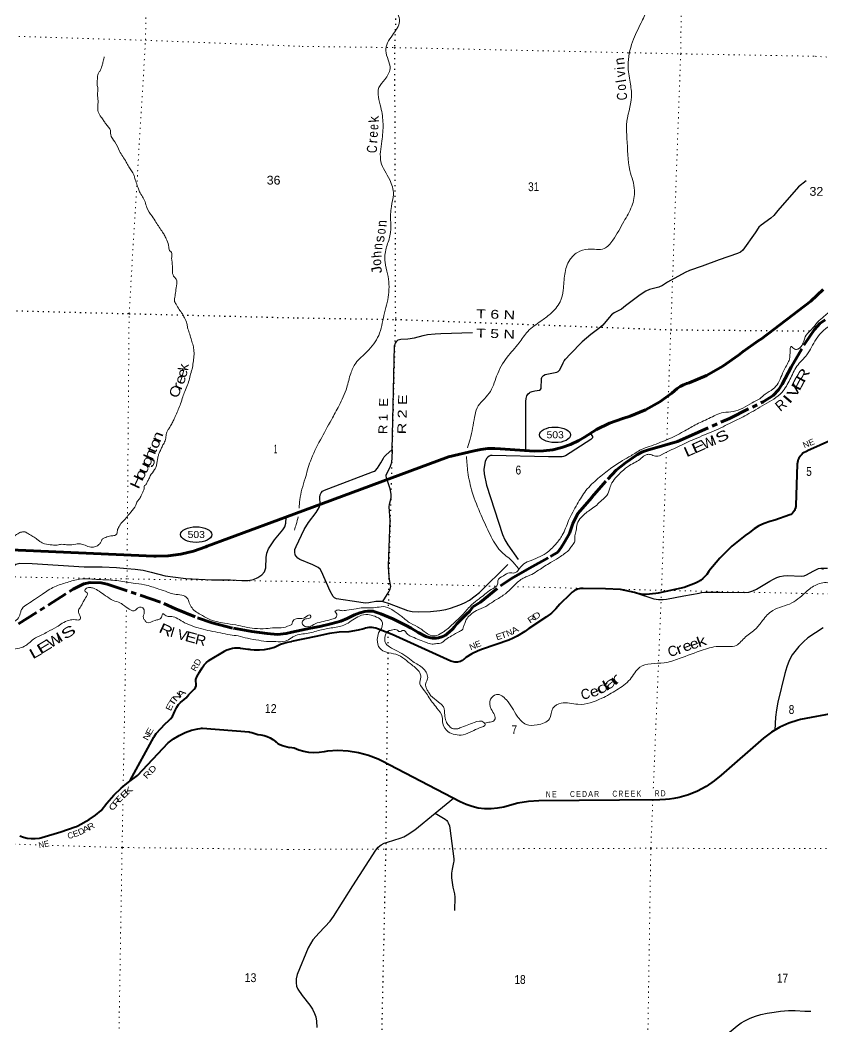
# Model space of a CAD drawing. Header units: feet. Extents: x -481249 to -254670, y -730376 to -544252.
# Drawn here: x -419631 to -403706, y -576767 to -556785 of the extents above; entities that cross this region are included whole.
import ezdxf
from ezdxf.enums import TextEntityAlignment as Align

# ---------------------------------------------------------------- set-up
doc = ezdxf.new("R2010")
doc.units = ezdxf.units.FT
doc.header["$LTSCALE"] = 70
doc.linetypes.add('DOTTED', pattern=[1.5, 0.3, -1.2])
doc.linetypes.add('LONG_DASH_SHORT_DASH', pattern=[9.9, 6, -1.2, 1.5, -1.2])
for name, color, linetype, lineweight in [('11', 7, 'LONG_DASH_SHORT_DASH', 60), ('17', 7, 'Continuous', 25), ('23', 7, 'Continuous', 70), ('26', 7, 'Continuous', 40), ('27', 7, 'Continuous', 13), ('29', 7, 'Continuous', 25), ('39', 7, 'Continuous', 13), ('41', 7, 'Continuous', 13), ('6', 7, 'DOTTED', 25), ('7', 7, 'DOTTED', 13)]:
    doc.layers.add(name, color=color, linetype=linetype, lineweight=lineweight)

msp = doc.modelspace()

# ---------------------------------------------------------------- linework, layer by layer
at = {"layer": '11'}
for points in [[(-414244.07, -568934.92), (-413871.3, -568852.98), (-413687.11, -568819.25), (-413464.4, -568767.5), (-413271.37, -568713.53), (-413143.39, -568661.82), (-412998.15, -568589.4), (-412892.3, -568548.74), (-412794.79, -568522.4), (-412742.97, -568516.19), (-412662.8, -568514.8), (-412627.69, -568518.78), (-412593.88, -568526.47), (-412472.75, -568566.99), (-412237.9, -568666.17), (-411982.84, -568792.09), (-411872.09, -568851.39), (-411736.77, -568941.05), (-411582.09, -569016.68), (-411515.83, -569039.82), (-411452.51, -569051.25), (-411375.45, -569051.34), (-411328.48, -569042.4), (-411264.18, -569024), (-411197.5, -568996.12), (-411110.18, -568926.23), (-411051.89, -568875.3), (-411013.7, -568825.52), (-410964.6, -568767), (-410766.17, -568568.95), (-410718.66, -568521.3), (-410648.73, -568433.44), (-410494.97, -568334.59), (-410099.58, -568013.33), (-409879.92, -567865.06), (-409522.97, -567661.88), (-409111.1, -567433.98), (-408965.58, -567343.37), (-408896.93, -567255.5), (-408847.51, -567164.89), (-408734.93, -566975.43), (-408666.29, -566777.74), (-408564.69, -566577.3), (-408287.61, -566253), (-407970.92, -565895.53), (-407806.62, -565714.69), (-407619.96, -565572.56), (-407385.36, -565408.98), (-407285.1, -565355.41), (-407186.54, -565318.4), (-406843.41, -565220.41), (-406588.67, -565146.12), (-406362.19, -565048.51), (-405555.78, -564689.24), (-404889.72, -564359.68), (-404692.62, -564232.94), (-404585.55, -564122.06), (-404512.14, -564009.23), (-404335.6, -563675.03), (-404069.5, -563218.54), (-403872.9, -562925.87), (-403765.45, -562808.77), (-403660.42, -562736.53)], [(-419662.16, -568769.15), (-418576.79, -568078.48), (-418370.97, -567970.94), (-418239.72, -567949.13), (-418025.76, -567952.08), (-417903.66, -567978.14), (-416778.43, -568361.4), (-416546.99, -568469.56), (-416110.64, -568649.62), (-415824.08, -568748.59), (-415400.83, -568854.58), (-415032.45, -568919.67), (-414727.54, -568962.9), (-414525.98, -568980.67), (-414351.58, -568961.81), (-414244.07, -568934.92)]]:
    msp.add_lwpolyline(points, dxfattribs=at)
at = {"layer": '17'}
for centre, major_axis in [((-409019.22, -565016.44), (-309.24, 1)), ((-416140.14, -566996.38), (309.24, -1))]:
    msp.add_ellipse(centre, major_axis=major_axis, ratio=0.500121, dxfattribs=at)
at = {"layer": '23'}
for points in [[(-414202.17, -566591.95), (-411131.26, -565454.08), (-410625.43, -565334.88), (-410490.74, -565304.44), (-410353.6, -565288.24), (-410215.53, -565286.47), (-410101.43, -565295.96), (-409432.74, -565339.16), (-409248.57, -565335.2), (-409065.82, -565312.02), (-408886.5, -565269.85), (-408712.56, -565209.18), (-408545.92, -565130.66), (-408433.19, -565064.63), (-408194.83, -564913.46), (-407941.98, -564788.03), (-407677.4, -564689.73), (-407528.2, -564647.69), (-407227.17, -564518.3), (-406941.31, -564358.16), (-406701.58, -564190.7), (-406651.13, -564140.02), (-406595.66, -564094.89), (-406535.78, -564055.8), (-406472.13, -564023.19), (-406405.43, -563997.41), (-406356.51, -563983.39), (-406013.31, -563835.75), (-405687.42, -563653.04), (-405382.42, -563437.27), (-405287.16, -563359.4), (-404986.3, -563148.02), (-404924.08, -563109.9), (-403941.24, -562361.55), (-403696.59, -562134.3)], [(-424309.1, -567099.94), (-416981.21, -567425.88), (-416954.86, -567427.05), (-416931.21, -567426.34), (-416696.21, -567419.31), (-416440.45, -567384.66), (-416189.7, -567323.47), (-415946.73, -567236.41), (-415918.6, -567224.43), (-414202.17, -566591.95)]]:
    msp.add_lwpolyline(points, dxfattribs=at)
at = {"layer": '26'}
for points in [[(-403510, -565106.05), (-404013, -565337.05), (-404017.89, -565338.73), (-404046.79, -565350.71), (-404074.28, -565365.64), (-404100.05, -565383.37), (-404123.83, -565403.69), (-404145.36, -565426.39), (-404164.4, -565451.21), (-404180.74, -565477.89), (-404194.2, -565506.12), (-404204.63, -565535.61), (-404211.92, -565566.03), (-404216, -565597.05), (-404243, -566418.05), (-404243.65, -566438.49), (-404246.49, -566459.51), (-404251.52, -566480.11), (-404258.67, -566500.08), (-404267.86, -566519.18), (-404279.01, -566537.22), (-404291.98, -566554), (-404306.63, -566569.33), (-404322.81, -566583.05), (-404340.33, -566595), (-404359, -566605.05), (-404658, -566712.05), (-404759.11, -566736.61), (-404868.38, -566774.97), (-404973.03, -566824.55), (-405071.94, -566884.79), (-405164, -566955.05), (-405249.21, -567014.34), (-405512.56, -567225.74), (-405752.36, -567463.51), (-405966, -567725.05), (-405973.96, -567738.44), (-406006.91, -567786.3), (-406044.68, -567830.45), (-406086.85, -567870.41), (-406132.97, -567905.75), (-406182.54, -567936.07), (-406235, -567961.05), (-406459, -568049.05), (-406973, -568157.05), (-407019.49, -568164.7), (-407210.03, -568183.42), (-407216.1, -568183.64), (-407279.31, -568182.35), (-407342.05, -568174.47), (-407403.61, -568160.07), (-407442.08, -568148.79), (-407720, -568085.05), (-408015, -568070.05), (-408459.88, -568065.14), (-408478.93, -568064.57), (-408510.89, -568066.29), (-408542.49, -568071.34), (-408573.39, -568079.66), (-408603.25, -568091.17), (-408631.74, -568105.74), (-408658.56, -568123.21)], [(-408658.56, -568123.21), (-408681, -568141.44), (-408726.61, -568186.34), (-408731, -568190.57), (-408911, -568364.05), (-408922.86, -568379.52), (-409002.72, -568471.52), (-409091.76, -568554.66), (-409189, -568628.05), (-409536, -568859.05), (-409617.49, -568918), (-409773.23, -569012.42), (-409847.95, -569052.79), (-409938, -569090.05), (-410459, -569270.05), (-410547.48, -569304.11), (-410670.23, -569364.33), (-410786, -569437.05), (-410831, -569477.05), (-410832.52, -569478.17), (-410854.83, -569492.81), (-410878.56, -569505.05), (-410903.43, -569514.73), (-410929.18, -569521.77), (-410955.52, -569526.07), (-410982.17, -569527.59), (-411008.84, -569526.32), (-411035.22, -569522.28), (-411061.03, -569515.49), (-411086, -569506.05), (-412249, -568977.05), (-412540, -568867.05), (-412544.86, -568864.9), (-412577.46, -568852.83), (-412611.14, -568844.22), (-412645.53, -568839.18), (-412680.26, -568837.77), (-412714.96, -568839.99), (-412749.22, -568845.83), (-412782.69, -568855.21), (-412815, -568868.05), (-412922.48, -568894.02), (-413111.72, -568923.51), (-413303, -568933.05), (-413497.14, -568959.02), (-413767, -569020.05), (-414247.36, -569119.2)], [(-417453.68, -571891.15), (-417445.4, -571875.92), (-416977.74, -571016.14), (-416965.82, -570994.22), (-416932.43, -570942.06), (-416752.96, -570753.88), (-416690.9, -570692.59), (-416650.67, -570650.83), (-416608.75, -570604.23), (-416563.17, -570503.99), (-416521.61, -570422.36), (-416487.66, -570371.25), (-416447.73, -570329.24), (-416374.43, -570270.27), (-416335.7, -570236.8), (-416284.38, -570171.41), (-416233.26, -570118.07), (-416178.1, -570062.8), (-416153.42, -570029.08), (-416140.7, -569998.48), (-416138.17, -569959.03), (-416147.31, -569906.63), (-416146.52, -569871.51), (-416123.68, -569816.64), (-416075.99, -569729.08), (-416018.3, -569643.71), (-415981.14, -569584.1), (-415942.21, -569538.58), (-415889.26, -569495.32), (-415577.51, -569311.14), (-415570.19, -569306.81), (-415527.51, -569286.4), (-415506.97, -569276.58), (-415463.59, -569261.17), (-415418.83, -569250.38), (-415373.2, -569244.33), (-415327.18, -569243.09), (-415281.28, -569246.66), (-415257.58, -569251.03), (-415213.56, -569259.5), (-415207.58, -569260.02), (-415111.24, -569268.35), (-415086.24, -569272.52), (-415061.24, -569275.52), (-414985.85, -569284.57), (-414884.76, -569286.06), (-414784.06, -569276.97), (-414684.87, -569257.41), (-414588.26, -569227.59), (-414495.3, -569187.83), (-414468.77, -569173.76), (-414446.98, -569162.19), (-414418.77, -569155.03), (-414334.42, -569133.62), (-414247.36, -569119.2)], [(-402733.42, -570403.22), (-404148.62, -570668.31), (-404195.01, -570680.32), (-404380.02, -570741.36), (-404557.63, -570821.41), (-404725.91, -570919.58), (-404883, -571034.81), (-405723.3, -571768.9), (-405861.64, -571885.1), (-406022.07, -571994.28), (-406193.02, -572086.08), (-406372.64, -572159.52), (-406558.94, -572213.78), (-406664.65, -572234.57), (-406749.9, -572248.26), (-406828.91, -572256.71), (-406943.42, -572262.6), (-409340.82, -572282.16), (-409543.46, -572294.08), (-409757.7, -572328.67)], [(-417453.68, -571891.15), (-417303.86, -571776.69), (-416696.44, -571132.51), (-416590.95, -571051.49), (-416477.57, -570981.94), (-416357.54, -570924.62), (-416232.17, -570880.16), (-416102.84, -570849.05), (-416060.38, -570842.76), (-416030.94, -570838.4), (-416010.38, -570840.03), (-415087.25, -570913.26), (-415071.76, -570915.23), (-415037.25, -570926.94), (-414918.51, -570967.22), (-414854.39, -570973.73), (-414791.29, -570986.9), (-414729.92, -571006.6), (-414670.95, -571032.61), (-414615.02, -571064.64), (-414562.74, -571102.34), (-414554.74, -571109.25), (-414518, -571140.99), (-414504.74, -571147.84), (-414478.15, -571161.56), (-414428.16, -571181.06), (-414284.94, -571220.27)], [(-409757.7, -572328.67), (-409967.14, -572385.47), (-410037.38, -572405.34), (-410162.05, -572429.75), (-410288.59, -572440.99), (-410415.61, -572438.95), (-410541.73, -572423.63), (-410665.55, -572395.22), (-410785.72, -572354.02), (-410900.93, -572300.49), (-412462.19, -571485.58), (-412530.99, -571453.34), (-412722.83, -571379.7), (-412921.31, -571326.52), (-413124.27, -571294.38), (-413329.47, -571283.63), (-413534.67, -571294.39), (-413599.12, -571309.14), (-413700.28, -571323.26), (-413802.36, -571326.73), (-413904.25, -571319.51), (-414004.82, -571301.68), (-414102.97, -571273.44), (-414197.64, -571235.09), (-414284.94, -571220.27)], [(-419639.05, -572978.9), (-419565.24, -573003.11), (-419489.31, -573019.47), (-419412.09, -573027.81), (-419334.41, -573028.03), (-419257.14, -573020.13), (-419249.67, -573018.8), (-419219.34, -573013.39), (-419199.67, -573007.54), (-418821.02, -572894.94), (-418536.96, -572797.25), (-418515.34, -572789.81), (-418486.96, -572773.91), (-418265.03, -572649.53), (-418134.6, -572565.36), (-418026.45, -572469.81), (-417909.71, -572328.49), (-417775.47, -572170.05), (-417625.41, -572026.52), (-417548.02, -571963.22), (-417453.68, -571891.15)]]:
    msp.add_lwpolyline(points, dxfattribs=at)
at = {"layer": '29'}
for p, q in [((-412253.03, -565312.69), (-412201.89, -563246.89)), ((-409601.22, -565328.28), (-409601.8, -564353.42))]:
    msp.add_line(p, q, dxfattribs=at)
for points in [[(-404038.99, -559972.19), (-404186.19, -560091.15), (-404597.23, -560561.16), (-404678.64, -560665.31), (-404736.03, -560716.06), (-404928.21, -560854.92), (-404974.91, -560897.65), (-405050.99, -561009.81), (-405296.55, -561351.64), (-405340.59, -561391.69), (-405397.98, -561415.73), (-405766.32, -561543.92), (-406102.63, -561666.76), (-406353.53, -561757.55), (-406438.94, -561794.95), (-406785.93, -561987.22), (-406888.69, -562051.31), (-406956.76, -562083.36), (-407144.93, -562128.75), (-407218.33, -562163.48), (-407330.44, -562238.25), (-407618.71, -562457.24), (-407701.44, -562521.33), (-407752.16, -562548.03), (-407842.91, -562596.1), (-407901.63, -562636.16), (-407944.34, -562686.9), (-408072.45, -562839.12), (-408152.54, -562905.88), (-408307.35, -563023.39), (-408483.51, -563167.59), (-408718.39, -563413.28)], [(-412201.89, -563246.89), (-412187.62, -563196.96), (-412160.93, -563159.57), (-412128.9, -563132.86), (-412080.86, -563116.84), (-411939.39, -563111.5), (-411808.6, -563090.13), (-411637.78, -563044.73), (-411547.02, -563026.04), (-411400.22, -563012.69), (-411288.12, -563007.35), (-410655.53, -562985.98)], [(-409601.8, -564353.42), (-409594.54, -564295.89), (-409577.85, -564241.15), (-409565.18, -564221.11), (-409550.5, -564201.08), (-409526.47, -564181.06), (-409511.12, -564171.72), (-409473.09, -564158.36), (-409420.37, -564145.01), (-409329.62, -564131.66), (-409306.27, -564116.96), (-409297.59, -564096.94), (-409286.91, -563896.65), (-409281.58, -563880.62), (-409272.9, -563865.93), (-409246.88, -563837.9), (-409215.52, -563821.87), (-409180.15, -563811.2), (-408985.3, -563773.81), (-408967.96, -563767.13), (-408958.62, -563760.45), (-408945.27, -563747.1), (-408931.92, -563731.08), (-408897.22, -563675), (-408859.85, -563584.2), (-408835.17, -563546.81), (-408811.81, -563514.77), (-408718.39, -563413.28)], [(-408314.82, -564990.17), (-408273.28, -565050.25), (-408274.61, -565074.28), (-408310.64, -565109), (-408813.78, -565432.14), (-408853.82, -565445.49), (-408876.51, -565450.83), (-408977.94, -565456.17), (-409148.77, -565456.17), (-410269.83, -565424.13), (-410299.19, -565426.8), (-410328.55, -565440.15), (-410349.9, -565458.84), (-410376.59, -565488.22), (-410403.28, -565544.3), (-410419.3, -565616.41), (-410429.98, -565704.54), (-410424.64, -565792.67), (-410381.93, -566016.99), (-410061.63, -566994.42), (-410013.59, -567101.24), (-409954.86, -567202.72), (-409752, -567491.15)], [(-413681.99, -566400.93), (-413686.36, -566253.39), (-413677.68, -566209.32), (-413659.66, -566170.61), (-413629.63, -566137.22), (-413592.93, -566114.53), (-413510.19, -566079.81), (-412640.04, -565754), (-412602.68, -565736.64), (-412584, -565721.95), (-412543.95, -565679.23), (-412474.55, -565575.08), (-412423.84, -565476.27), (-412409.16, -565454.9), (-412373.13, -565417.52), (-412253.01, -565308.02)], [(-412253.03, -565312.69), (-412257.01, -565477.6), (-412266.35, -565555.04), (-412277.03, -565608.45), (-412290.38, -565645.84), (-412346.43, -565758), (-412373.12, -565819.43), (-412377.13, -565838.12), (-412370.45, -565863.49), (-412351.78, -565910.22)], [(-412272.63, -566264.9), (-412271.03, -566197.32), (-412284.38, -566121.21), (-412298.39, -566070.46), (-412351.78, -565910.22)], [(-412320.96, -567618.26), (-412292.09, -566710.67), (-412308.52, -566447.67), (-412301.73, -566390.93), (-412272.63, -566264.9)], [(-412434.43, -568325.19), (-412514.61, -568321.7), (-412572.66, -568324.37), (-412714.79, -568351.08), (-412786.2, -568356.42), (-412914.32, -568340.4), (-413352.06, -568270.96), (-413392.77, -568252.27), (-413421.46, -568222.89), (-413480.19, -568121.41), (-413651.01, -567726.17), (-413679.71, -567684.77), (-413720.41, -567651.39), (-413827.18, -567597.98), (-414083.42, -567491.16), (-414122.13, -567467.12), (-414158.16, -567427.06), (-414175.51, -567400.36), (-414184.85, -567346.95), (-414180.85, -567293.53), (-414158.16, -567234.78), (-413998.01, -566898.29), (-413907.26, -566759.42), (-413757.78, -566556.46), (-413699.06, -566460.32), (-413681.99, -566400.93)], [(-416754.46, -567812.22), (-416347.21, -567867.39), (-415833.9, -567897.1), (-415460.58, -567892.86), (-415235.75, -567909.84), (-415104.24, -567905.59), (-415002.42, -567888.61), (-414913.34, -567846.17), (-414836.98, -567795.24), (-414781.83, -567735.82), (-414756.37, -567655.17), (-414752.13, -567451.44), (-414739.41, -567366.55), (-414701.23, -567277.42), (-414582.44, -567099.16), (-414421.24, -566903.91), (-414383.06, -566844.49), (-414361.85, -566772.34), (-414353.36, -566657.74)], [(-420460.54, -568499.85), (-420283.98, -568491.33), (-420211.87, -568465.86), (-420152.48, -568431.91), (-420033.69, -568334.28), (-419991.27, -568270.62), (-419957.33, -568160.26), (-419906.43, -567791), (-419864.01, -567714.6), (-419787.65, -567642.45), (-419715.53, -567583.03), (-419634.93, -567561.8), (-419393.12, -567570.29), (-418358.02, -567633.96), (-418001.67, -567633.96), (-417721.68, -567650.94), (-417513.82, -567672.16), (-417348.73, -567684.11), (-417191.41, -567701.87), (-417030.2, -567744.31), (-416754.46, -567812.22)], [(-412434.43, -568325.19), (-412309.08, -568364.43), (-411946.07, -568503.29), (-411852.65, -568524.66), (-411724.53, -568530), (-411489.64, -568521.99), (-411305.46, -568503.29), (-411185.35, -568481.93), (-411091.93, -568455.22), (-410910.42, -568393.8), (-410814.33, -568353.74), (-410718.24, -568297.66), (-410603.47, -568212.2), (-410520.72, -568145.44), (-409957.53, -567589.96)], [(-412434.43, -568325.19), (-412314.41, -568134.77), (-412289.73, -568080.02), (-412280.39, -568050.65), (-412279.72, -568025.28), (-412280.39, -567991.89), (-412301.07, -567886.41), (-412314.41, -567758.22), (-412320.96, -567618.26)], [(-407403.61, -568160.07), (-407058.8, -568268.28), (-406964.05, -568281.64), (-406875.97, -568284.31), (-406807.9, -568278.97), (-406460.91, -568214.87), (-406161.96, -568156.12), (-406112.58, -568145.44), (-406049.85, -568140.1), (-405740.23, -568140.1), (-405259.77, -568145.44), (-405171.69, -568137.43), (-405094.28, -568113.39), (-405024.89, -568081.35), (-404757.97, -567921.11), (-404685.9, -567878.38), (-404616.5, -567849.01), (-404560.45, -567830.31), (-404485.71, -567814.29), (-404405.63, -567808.95), (-404138.71, -567819.63), (-404079.33, -567814.29), (-404031.95, -567798.26), (-403898.49, -567723.49), (-403829.09, -567686.1), (-403789.72, -567672.75), (-403749.01, -567664.74)], [(-403749.01, -567664.74), (-403610.9, -567660.74)], [(-403749.01, -567664.74), (-403697.64, -567679.43)], [(-403697.64, -568849.14), (-404001.93, -569046.76), (-404092.68, -569124.21), (-404183.43, -569217.68), (-404311.55, -569385.93), (-404375.61, -569495.42), (-404420.99, -569618.27), (-404461.03, -569751.79), (-404599.82, -570323.29), (-404627.85, -570472.85), (-404642.53, -570622.39), (-404660.1, -570876.85)], [(-412574.19, -573258.67), (-412526.65, -573203.52), (-412470.59, -573152.78), (-412411.87, -573123.4), (-412342.47, -573099.37), (-412091.57, -573021.92), (-412022.17, -572995.21), (-411950.1, -572957.83), (-411803.3, -572853.67), (-411398.22, -572525.55), (-411033.84, -572231.33)], [(-411398.22, -572525.55), (-411198.72, -572645.37), (-411167.35, -572672.07), (-411154.01, -572688.1), (-411140, -572714.81), (-411115.3, -572777.56), (-411105.3, -572824.3), (-411027.89, -573430.52), (-411027.89, -573478.58), (-411030.56, -573507.96), (-411057.25, -573636.15), (-411071.93, -573718.93), (-411074.6, -573764.33), (-411070.6, -573812.41), (-411043.91, -573994.01), (-411016.54, -574128.87), (-411009.21, -574191.63), (-411011.2, -574457.35)], [(-413698.35, -574900.72), (-413483.83, -574667.5), (-413414.14, -574576.19), (-413033.02, -573966.1), (-412574.19, -573258.67)], [(-413698.35, -574900.72), (-413826.53, -575040.86), (-413873.24, -575118.32), (-413914.62, -575195.76), (-414133.49, -575727.2), (-414154.84, -575815.33), (-414157.51, -575895.44), (-414146.84, -575959.54), (-414122.81, -576020.96), (-414034.73, -576146.48), (-413882.59, -576336.09), (-413831.87, -576413.54), (-413791.83, -576498.99), (-413767.81, -576565.76), (-413749.13, -576651.21), (-413743.94, -576782.14)], [(-406093.27, -577202.67), (-406030.5, -577198.68), (-405985.12, -577187.99), (-405923.73, -577166.63), (-405867.68, -577131.91), (-405408.58, -576747.35), (-405325.83, -576688.6), (-405251.1, -576648.54), (-405147, -576595.13), (-405040.23, -576552.4), (-404936.13, -576520.35), (-404813.35, -576493.65), (-404674.55, -576474.95), (-404549.1, -576458.93), (-404386.28, -576445.58), (-404255.49, -576445.58), (-404063.31, -576453.59), (-403943.2, -576458.93)]]:
    msp.add_lwpolyline(points, dxfattribs=at)
at = {"layer": '39'}
for p, q in [((-412267.26, -568892.67), (-412265.85, -568892.71)), ((-411298.04, -570349.08), (-411487.31, -570193.02))]:
    msp.add_line(p, q, dxfattribs=at)
for points in [[(-414094, -566470.45), (-414083.69, -566307.7), (-413977.86, -565885.9), (-413873.93, -565538.39), (-413675.73, -565118.46), (-413455.41, -564716.57), (-413305.21, -564437.26), (-413151.09, -564079.64), (-413073.18, -563796.42), (-412973.06, -563595.49), (-412746.49, -563362.25), (-412518.03, -563042.67), (-412414.17, -562644.96), (-412322.38, -562235.23), (-412341.01, -561823.65), (-412391.54, -561588.8), (-412369.83, -561313.7), (-412293.87, -561066.62), (-412280.19, -560797.55), (-412266.57, -560482.3), (-412226.74, -560243.31), (-412299.43, -559954.28), (-412472.6, -559597.14), (-412455.09, -559187.51), (-412431.47, -558844.14), (-412476.1, -558514.91), (-412512.78, -558125.45), (-412396.55, -557962.64), (-412292.44, -557747.65), (-412377.26, -557392.38), (-412247.17, -557082.99), (-412104.99, -556809.71), (-412197.78, -556500.64), (-412132.29, -555942.36), (-412050.45, -555590.87), (-412046.65, -555436.26), (-412103.13, -555247.6), (-411992.93, -555082.8), (-411852.82, -554763.35), (-411727.15, -554158.8), (-411659.3, -553855.52), (-411772.06, -553626.79), (-411838.86, -553241.38), (-411738.99, -552855.73), (-411508.42, -552614.45), (-411368.38, -552244.8), (-411214.49, -551720.53), (-411058.54, -551244.44), (-410848.16, -550916.86), (-410647.88, -550549.13), (-410524.06, -550061.04), (-410442.28, -549673.41), (-410416.72, -549281.84), (-410342.93, -548912.29), (-410225.13, -548432.24), (-410058.92, -548108.74), (-409872.5, -547881.58), (-409613.8, -547656.32), (-409190.52, -547372.6), (-408893.66, -547153.31), (-408765.44, -546946.32), (-408733.73, -546641.08), (-408589.64, -546293.51), (-408545.82, -546038.45), (-408658.5, -545867.95), (-408656.8, -545645.07), (-408688.5, -545576.45)], [(-410753.89, -565271.58), (-410704.07, -565100.07), (-410614.31, -564664.24), (-410564.37, -564483.46), (-410327.84, -564191.98), (-410177.72, -563850.42), (-409969.41, -563476.66), (-409732.87, -563193.21), (-409560.51, -562964.06), (-409299.77, -562758.88), (-409115.24, -562618.07), (-408920.8, -562376.84), (-408856.87, -562147.85), (-408827.19, -561830.57), (-408727.19, -561543.3), (-408574.79, -561396.51), (-408360.04, -561329.93), (-408044.81, -561319.44), (-407874.37, -561154.54), (-407652.01, -560780.76), (-407497.82, -560479.36), (-407442.03, -560164.05), (-407532.93, -559772.65), (-407592.04, -559134.24), (-407600.45, -558863.19), (-407502.83, -558304.87), (-407529.33, -558017.79), (-407569.95, -557684.54), (-407480.25, -557212.57), (-407312.1, -556840.87), (-407200.01, -556581.69), (-407053.94, -556218.06), (-406644.69, -555954.44), (-406328.01, -555546.38), (-406195.91, -555245.01), (-406176.34, -554877.55), (-406243.15, -554480.09), (-406159.24, -554174.78), (-405776.31, -553756.59), (-405459.51, -553430.85), (-405327.2, -553276.06), (-405251.27, -553006.89), (-405215.25, -552918.5), (-404900.47, -552584.74), (-404645.83, -552323.34), (-404461.41, -552106.23), (-404339.21, -551903.26), (-404285.18, -551764.64)], [(-416271.3, -563903.03), (-416241.1, -563781), (-416217.81, -563711.1), (-416199.55, -563582.83), (-416183.29, -563454.54), (-416187.04, -563321.86), (-416207.33, -563217.03), (-416241.64, -563109.93), (-416275.71, -562988.77), (-416308.15, -562889.75), (-416324.77, -562805.07), (-416371.09, -562695.75), (-416411.87, -562614.66), (-416476.63, -562527.11), (-416537.14, -562425.57), (-416569.92, -562346.63), (-416562.87, -562286.48), (-416544.84, -562172.28), (-416524.16, -562019.95), (-416528.81, -561939.5), (-416570.1, -561888.54), (-416610.53, -561787.36), (-416608.5, -561668.86), (-416625.86, -561509.82), (-416624.31, -561419.44), (-416643.69, -561378.91), (-416665.43, -561358.43), (-416680.35, -561291.86), (-416722.11, -561150.48), (-416762.78, -561063.36), (-416805.77, -560994.28), (-416936.9, -560795.05), (-417013.22, -560679.17), (-417116.69, -560506.55), (-417152.87, -560391.39), (-417261.87, -560190.54), (-417319.48, -560036.82), (-417355.69, -559923.66), (-417374.63, -559857.02), (-417478.3, -559696.45), (-417524.86, -559601.19), (-417597.24, -559489.4), (-417659.73, -559385.82), (-417750.94, -559201.37), (-417834.82, -559057.22), (-417839.5, -558978.78), (-417929.6, -558846.58), (-417974.63, -558779.48), (-418025.62, -558708.25), (-418082.04, -558602.77), (-418092.61, -558516.19), (-418086.36, -558385.71), (-418096.2, -558256.94), (-418090.25, -558144.54), (-418104.94, -558063.91), (-418099.06, -557955.52), (-418083.19, -557849.31), (-418052.25, -557801.64), (-418006.12, -557687.94), (-417990.97, -557623.92), (-417980.04, -557571.87), (-417965.26, -557529.94), (-417962.98, -557513.91)], [(-404386.51, -563560.52), (-404369.34, -563514.67), (-404325.51, -563263.63), (-404263.19, -563315.74), (-404200.95, -563313.64), (-404034.68, -563036.32), (-403906.37, -562895.58), (-403778.07, -562746.81), (-403653.73, -562642.23), (-403495.35, -562461.29), (-403431.19, -562392.93), (-403415.05, -562453.14), (-403469.11, -562559.63), (-403342.66, -562525.32), (-403182.23, -562384.53), (-402899.37, -562199.4), (-402722.7, -562183.08), (-402572.25, -562074.44), (-402361.51, -562011.89), (-402158.68, -562037.69), (-401973.98, -562019.35), (-401755.04, -562073.24), (-401598.33, -562139.27), (-401437.51, -562275.57), (-401252.65, -562377.7), (-400985.39, -562525.89), (-400744.2, -562702.23), (-400539.21, -562836.46), (-400324.2, -562952.6)], [(-406897.78, -565407.75), (-406581.65, -565252.68), (-406254.57, -565101.61), (-405859.24, -564934.39), (-405516.12, -564771.25), (-405215.14, -564618.22), (-404866.05, -564416.92), (-404519.02, -564173.47), (-404358.74, -563918.24), (-404220.56, -563655.01), (-404022.09, -563425.82), (-403841.81, -563118.36), (-403506.92, -562806.65), (-403258.12, -562677.79), (-403033.4, -562556.99), (-402732.4, -562428.05)], [(-404957.42, -564301.71), (-404851.53, -564209.84), (-404690.18, -564106.58), (-404593.37, -563990.41), (-404522.37, -563835.51), (-404444.93, -563674.16), (-404386.51, -563560.52)], [(-419868.98, -567217.19), (-419843, -567148.62), (-419814.07, -567100.91), (-419771.19, -567059.48), (-419722.11, -567008.11), (-419679.48, -566980.74), (-419636.84, -566953.37), (-419614.65, -566947.74), (-419584.44, -566942.25), (-419550.24, -566938.84), (-419488.53, -566970.08), (-419399.06, -567021.9), (-419313.63, -567075.65), (-419270.06, -567110.58), (-419212.5, -567149.78), (-419146.73, -567179.08), (-418994.51, -567201.88), (-418894.14, -567203.66), (-418805.54, -567189.17), (-418741.37, -567194.33), (-418677.2, -567199.49), (-418528.38, -567186.06), (-418472, -567177.02), (-418397.97, -567192.4), (-418344.04, -567209.43), (-418228.2, -567245.64), (-418131.6, -567233.3), (-418070.72, -567196.21), (-418031.72, -567146.67), (-418004.66, -567090.9), (-417958.01, -567063.6), (-417858.99, -567027.18), (-417806.69, -567022.09), (-417740.14, -567005.19), (-417711.59, -566979.57), (-417702.53, -566919.46), (-417666.99, -566837.72), (-417642.04, -566787.93), (-417590.92, -566734.59), (-417511.05, -566643.59), (-417435.19, -566552.52), (-417336.46, -566415.64), (-417302.89, -566331.85), (-417259.84, -566280.38), (-417220.26, -566196.7), (-417189.11, -566136.98), (-417169.81, -566064.99), (-417161.02, -566020.94), (-417159.01, -566020.98), (-417120.01, -565971.44), (-417084.78, -565907.78), (-417049.31, -565830.05), (-416962.87, -565707.02), (-416931.69, -565645.29), (-416918.4, -565573.2), (-416905.05, -565497.08), (-416889.76, -565425.03), (-416866.61, -565363.15), (-416847.89, -565325.31), (-416816.57, -565255.55), (-416777.12, -565179.9), (-416756.26, -565134.06), (-416736.44, -565031.95), (-416708.76, -564940.02), (-416673.67, -564884.38), (-416623.94, -564794.85), (-416584.52, -564721.22), (-416542.72, -564625.52), (-416448.5, -564400.16), (-416403.97, -564262.32), (-416363.97, -564154.53), (-416311.58, -564026.88), (-416271.3, -563903.03)], [(-414241.95, -568780.06), (-414198.87, -568687.17), (-414098.51, -568662.93), (-413982.08, -568640.67), (-413875.72, -568598.35), (-413861.63, -568628.45), (-413949.92, -568666.72), (-414018.14, -568698.95), (-414030.08, -568777.27), (-413903.52, -568823.27), (-413775.1, -568764.85), (-413610.51, -568720.44), (-413447.93, -568678.04), (-413363.65, -568637.76), (-413359.75, -568555.43), (-413385.91, -568517.32), (-413345.78, -568499.19), (-413321.69, -568493.13), (-413257.42, -568505.09), (-413151.01, -568496.9), (-412966.33, -568468.52), (-412827.81, -568448.24), (-412693.28, -568450.05), (-412548.72, -568439.8), (-412390.11, -568429.53), (-412213.3, -568513.6), (-412058.54, -568623.81), (-411887.69, -568756.08), (-411706.84, -568852.19), (-411525.96, -568978.42), (-411395.4, -569008.35), (-411266.98, -568947.93), (-411204.79, -568907.68), (-411020.29, -568746.78), (-410835.81, -568567.81), (-410669.41, -568384.86), (-410525, -568270.2), (-410412.68, -568181.69), (-410286.31, -568087.14), (-410157.96, -567978.53), (-410154.03, -567914.27), (-410043.73, -567813.72), (-409923.34, -567757.32), (-409824.95, -567757.18), (-409666.54, -567600.34), (-409534.13, -567525.85), (-409195.02, -567362.72), (-409006.52, -567185.76), (-408876.25, -567008.88), (-408750.15, -566719.56), (-408577.93, -566392.03), (-408405.62, -566122.73), (-408169.02, -565885.46), (-407918.3, -565686.32), (-407679.59, -565525.34), (-407511.05, -565430.73), (-407310.43, -565309.96), (-407151.89, -565247.49), (-406790.66, -565110.43), (-406471.63, -564951.34), (-406236.88, -564820.49), (-405970.01, -564691.6), (-405675.01, -564574.71), (-405484.29, -564554.36), (-405111.06, -564383.15), (-404957.42, -564301.71)], [(-412267.26, -568892.67), (-412164.6, -568884.98), (-412098.29, -568923.04), (-412036.08, -568896.84), (-411939.59, -568977.02), (-411851.17, -569027.08), (-411712.54, -569087.12), (-411569.91, -569141.12), (-411459.44, -569169.07), (-411365.08, -569160.9), (-411268.72, -569142.69), (-411238.63, -569122.57), (-411184.48, -569076.31), (-411074.14, -569007.88), (-410913.64, -568917.29), (-410849.45, -568871.02), (-410833.45, -568822.81), (-410811.45, -568758.52), (-410781.44, -568684.19), (-410705.26, -568593.73), (-410574.87, -568503.18), (-410394.27, -568422.61), (-410241.81, -568321.99), (-410045.21, -568201.23), (-409892.79, -568068.49), (-409762.45, -567943.82), (-409670.19, -567871.4), (-409597.95, -567837.16), (-409445.45, -567766.66), (-409311.04, -567680.13), (-409080.33, -567535.23), (-408907.79, -567430.57), (-408811.51, -567360.15), (-408741.32, -567299.82), (-408695.23, -567231.48), (-408635.12, -567145.06), (-408625.19, -567064.73), (-408625.25, -567020.56), (-408601.29, -566918.12), (-408583.41, -566785.58), (-408497.25, -566652.93), (-408302.71, -566492.02), (-408192.39, -566409.54), (-408094.13, -566315.03), (-407993.87, -566220.51), (-407933.83, -566077.87), (-407889.8, -565969.38), (-407793.6, -565842.75), (-407691.34, -565742.2), (-407542.91, -565623.53), (-407420.52, -565557.09), (-407308.19, -565482.63), (-407209.9, -565412.22), (-407145.65, -565404.09), (-407099.46, -565416.07), (-407005.05, -565440.03), (-406894.25, -565407.07)], [(-409738.72, -567680.75), (-409885.53, -567508.29), (-410100.64, -567319.87), (-410307.9, -566994.9), (-410485.12, -566611.66), (-410660.44, -566154.13), (-410749.34, -565756.7), (-410777.31, -565448.86)], [(-414191.29, -566908.2), (-414155.31, -566793.7), (-414115.65, -566641.55)], [(-414241.95, -568780.06), (-414412.17, -568840.48), (-414582.94, -568845.48), (-414755.92, -568862.49), (-414980.75, -568858.49), (-415171.01, -568828.99), (-415353.06, -568789.59), (-415577.38, -568755.46), (-415727.42, -568722.66), (-415895.18, -568669.44), (-416050.31, -568582.3), (-416161.59, -568514.02), (-416286.83, -568322.93), (-416300.26, -568286.53), (-416335.6, -568239.69), (-416603.53, -568172.64), (-416705.32, -568136.67), (-416879.04, -568079.33), (-417166.69, -567991.84), (-417391.08, -567961.73), (-417713.48, -567909.79), (-418028.4, -567890.12), (-418208.93, -567878.88), (-418451.97, -567882.59), (-418698.01, -567944.52), (-418950.55, -568034.46), (-419189.94, -568176.87), (-419344.36, -568282.62), (-419484.53, -568376.57), (-419594.51, -568467.03), (-419619.74, -568532.89), (-419665.93, -568650.61), (-419765.74, -568733.22), (-419946.61, -568858.59), (-420096.77, -568950.35), (-420263.14, -569049.86), (-420412.79, -569111.49), (-420544.34, -569171.43), (-420656.19, -569253.83), (-420780.81, -569378.19), (-420820.3, -569455.85), (-420857.12, -569495.38), (-420947.04, -569469.67), (-420989.2, -569468.92), (-421009.75, -569496.68), (-421027.29, -569582.76), (-421032.17, -569632.91), (-421056.59, -569769.09), (-421076.34, -569867.19), (-421099.63, -569937.1), (-421107.31, -570033.4), (-421160.08, -570066.62), (-421169.74, -570044.35), (-421188.75, -569981.73), (-421200.35, -569955.4), (-421228.73, -569970.97), (-421238.2, -570055.19), (-421227.02, -570105.61), (-421224.79, -570210.13), (-421246.73, -570318.24), (-421287.42, -570466.19), (-421334.26, -570622.07), (-421418.11, -570827.53), (-421501.54, -571008.88), (-421613.11, -571191.74), (-421742.77, -571376.29), (-421838.47, -571452.94), (-421950.01, -571517.26), (-422102.2, -571492.45), (-422271.79, -571429.16), (-422432.47, -571313.79), (-422547.91, -571136.94), (-422651.75, -570986.41), (-422711.4, -570834.67), (-422712.49, -570663.87), (-422739.05, -570456.45), (-422781.6, -570361.26), (-422868.56, -570162.82), (-422957.42, -569958.31), (-423135.52, -569687.92), (-423271.58, -569542.85), (-423425.12, -569479.85), (-423603.83, -569362.14), (-423811.99, -569205.75), (-423957.54, -569028.36), (-424131.75, -568882.61), (-424235.58, -568848.62), (-424329.28, -568808.78), (-424426.33, -568730.7), (-424437.35, -568670.23), (-424387.4, -568685.18), (-424301.63, -568718.85), (-424259.62, -568727.64), (-424247.09, -568699.73), (-424318.46, -568646.23), (-424376.3, -568623.1), (-424468.09, -568589.32)], [(-414246.45, -569044.44), (-414376.63, -569110.34), (-414557.54, -569121.19), (-414696.09, -569120.73), (-414898.46, -569095.03), (-415122.67, -569054.88), (-415308.6, -569007.37), (-415466.88, -568986.47), (-415656.96, -568946.93), (-415859.09, -568907.17), (-416051.08, -568861.56), (-416254.77, -568795.65), (-416406.16, -568724.65), (-416537.38, -568647.98), (-416655.37, -568619.76), (-416737.54, -568610.26), (-416799.01, -568564.97), (-416828.32, -568634.77), (-416885.35, -568681.97), (-416953.91, -568698.84), (-417117.34, -568744.15), (-417158.67, -568695.19), (-417185.98, -568648.5), (-417168.06, -568540.32), (-417198.67, -568451.37), (-417262.66, -568436.17), (-417315.48, -568471.4), (-417370.36, -568510.6), (-417430.35, -568495.47), (-417559.42, -568410.8), (-417642.8, -568355.07), (-417786.47, -568302.29), (-417935.48, -568209.22), (-418066.52, -568122.51), (-418175.9, -568060.29), (-418252.01, -568048.89), (-418330.74, -568073.61), (-418343.72, -568127.63), (-418302.01, -568154.49), (-418333.84, -568254.38), (-418381.36, -568331.89), (-418443.54, -568445.31), (-418476.83, -568513.03), (-418461.8, -568573.57), (-418434.77, -568636.34), (-418443.52, -568678.37), (-418536.03, -568686.77), (-418664.75, -568698.55), (-418798.27, -568756.45), (-418905.94, -568828.87), (-419086.32, -568926.13), (-419199.8, -568986.39), (-419367.93, -569071.8), (-419457.6, -569148.57), (-419545.06, -569213.32), (-419676.3, -569255.18), (-419871.6, -569285.87), (-420085.18, -569328.28), (-420222.2, -569355.98), (-420374.13, -569433.64), (-420522.53, -569539.5), (-420636.74, -569641.95), (-420735.27, -569766.77), (-420862.45, -569923.24), (-420918.23, -570014.67), (-421000.97, -570155.85), (-421075.86, -570307.21), (-421150.95, -570470.63), (-421183.88, -570634.79), (-421209.83, -570742.83), (-421260.42, -570882.57), (-421327.31, -571036.09), (-421422.47, -571199.15), (-421509.19, -571338.25), (-421591.04, -571427.2), (-421700.92, -571511.64), (-421776.29, -571574.6), (-421875.62, -571629.09), (-421956.37, -571653.77), (-421998.94, -571677.12), (-421977.34, -571705.64), (-421854.4, -571679.69), (-421747.8, -571669.54), (-421574.65, -571642.48), (-421455.49, -571602.4), (-421350.31, -571558.06), (-421281.47, -571525.13), (-421195.99, -571458.34), (-421113.51, -571449.76), (-421030.9, -571433.15), (-421061.87, -571482.83), (-421144.93, -571525.55), (-421211.18, -571524.37), (-421337.19, -571612.54), (-421440.84, -571685.04), (-421495.66, -571720.23), (-421580.28, -571736.81)], [(-410409.27, -570741.09), (-410360.97, -570725.56), (-410254.58, -570705.32), (-410218.48, -570675.15), (-410285.04, -570460.41), (-410297.36, -570265.67), (-410183.04, -570169.12), (-409984.11, -570277.26), (-409770.83, -570598.2), (-409591.89, -570764.59), (-409377.04, -570772.31), (-409130.23, -570653.49), (-409060.25, -570442.56), (-408897.74, -570343.94), (-408564.4, -570365.54), (-408092.71, -570246.39), (-407793.77, -570079.3), (-407531.02, -569870.1), (-407338.59, -569630.89), (-406854.82, -569539.83), (-406553.74, -569459.08), (-406078.12, -569283.7), (-405734.86, -569214.93), (-405427.68, -569196.41), (-405239.17, -569027.48), (-405036.59, -568868.56), (-404902.29, -568701.72), (-404697.76, -568502.64), (-404322.49, -568353.51), (-404015.61, -568114.13), (-403802.96, -567979.3), (-403545.97, -567968.88), (-403434.39, -568049.99)], [(-414246.45, -569044.44), (-414190.39, -569012.42), (-413917.4, -568953.8), (-413654.46, -568885.15), (-413391.49, -568838.59), (-413156.66, -568769.98), (-413030.28, -568687.47), (-412897.86, -568612.99), (-412733.25, -568582.63), (-412596.67, -568618.57), (-412468.05, -568696.69), (-412441.85, -568768.93), (-412524.08, -568946.62)], [(-411585.76, -569942.9), (-411548.84, -569859.9), (-411629.43, -569659.23), (-411840.46, -569514.97), (-411977.14, -569410.77), (-412143.93, -569312.63), (-412302.67, -569226.52), (-412391.15, -569134.29), (-412393.29, -569037.91), (-412341.15, -568917.93), (-412267.26, -568892.67)], [(-412524.08, -568946.62), (-412545.83, -569078.29), (-412495.39, -569252.9), (-412362.76, -569333.02), (-412177.98, -569370.9), (-411997.13, -569471.03), (-411862.45, -569583.27), (-411703.61, -569737.65), (-411683.41, -569825.96), (-411699.29, -569956.5), (-411606.74, -570094.9), (-411536.31, -570203.22), (-411363.31, -570439.9), (-411258.66, -570612.42), (-411244.42, -570744.92), (-411137.77, -570911.41), (-411001.16, -570967.43), (-410840.52, -570969.2), (-410659.91, -570898.67), (-410517.44, -570834.21), (-410405.09, -570763.77), (-410429.24, -570723.65), (-410622, -570725.94), (-410762.48, -570780.35), (-410905.89, -570832.46)], [(-411585.76, -569942.9), (-411586.56, -569989.27), (-411569.93, -570049.12), (-411535.03, -570117.27), (-411496.79, -570175.45), (-411487.31, -570193.02)], [(-411298.04, -570349.08), (-411271.97, -570368.23), (-411253.08, -570388.07), (-411233.24, -570416.41), (-411221.9, -570449.48), (-411212.46, -570480.65), (-411210.57, -570525.99), (-411207.73, -570565.67), (-411203.96, -570613.85), (-411189.79, -570673.36), (-411179.39, -570702.65), (-411131.22, -570781.06), (-411099.1, -570816.95), (-411057.53, -570846.24), (-411006.52, -570852.85), (-410946.06, -570851.91), (-410905.89, -570832.46)]]:
    msp.add_spline(points, degree=3, dxfattribs=at)
at = {"layer": '6'}
msp.add_line((-412332.81, -568922.76), (-412335.85, -569204.48), dxfattribs=at)
for points in [[(-411769.39, -545522.89), (-411799.42, -546906.57), (-411997, -552139.3), (-412204.67, -557329.89), (-412187.17, -562724.95), (-412322.48, -567967.63), (-412327.61, -568441.69)], [(-445983.47, -562022.6), (-443646.32, -562009.3), (-438409.18, -562114.5), (-433188.06, -562217.39), (-427971.02, -562324.23), (-422581.26, -562311.59), (-420019.01, -562546.02), (-417469.94, -562611.44), (-414132.46, -562694.02)], [(-414132.46, -562694.02), (-412187.17, -562724.95), (-406723.4, -562931.82), (-403959.18, -562953.93)], [(-412337.32, -569340.04), (-412379.45, -573238.31), (-412494.67, -578495.02), (-412555.62, -583785.78), (-412664.78, -589068.58), (-412727.98, -591183.41)]]:
    msp.add_lwpolyline(points, dxfattribs=at)
at = {"layer": '7'}
for p, q in [((-417513.26, -567957.55), (-417511.79, -567877.32)), ((-417586.93, -571989.79), (-417521.99, -568435.48)), ((-417609.19, -573207.94), (-417593.24, -572335.2)), ((-419313.32, -573154.66), (-422975.78, -573040.17)), ((-417609.19, -573207.94), (-419038.71, -573163.25)), ((-414321.17, -573245.66), (-417609.19, -573207.94))]:
    msp.add_line(p, q, dxfattribs=at)
for points in [[(-417512.29, -567939.94), (-417469.94, -562611.44), (-417143.6, -557176.02), (-417071.88, -552054.87), (-416919.64, -546805.6), (-416885.54, -545431.3)], [(-406800.91, -565114.53), (-406723.4, -562931.82), (-406526.16, -557454.13), (-406457.08, -552231.62), (-406447.14, -552161.33), (-406261.77, -546814.16)], [(-445882.8, -556795.55), (-443507.34, -556830.12), (-438199.2, -556907.02), (-432843.34, -556998.25), (-427485.1, -557067.42), (-422070.9, -557035.12), (-417143.76, -557185.02), (-414036.11, -557306.48)], [(-414036.11, -557306.48), (-412204.67, -557329.89), (-407542.93, -557431.88)], [(-407542.93, -557431.88), (-406526.16, -557454.13), (-403855.6, -557502.43), (-401431.85, -557655.51), (-396048.64, -557687.82), (-394322.96, -557706.29)], [(-407069.4, -572028.73), (-406907, -568102.29), (-406809.87, -565367.12)], [(-414226.02, -567925.59), (-417511.79, -567877.32), (-422801.33, -567783.26)], [(-410203.88, -568020.31), (-412322.48, -567967.63), (-414226.02, -567925.59)], [(-392480.15, -568313.53), (-396393.42, -568273.68), (-401698.36, -568215.16), (-406907, -568102.29), (-409851.27, -568029.08)], [(-407415.22, -591277.37), (-407353.82, -589123.08), (-407274.89, -583764.02), (-407201.84, -578503.36), (-407118.78, -573222.6), (-407078.85, -572257.2)], [(-417993.83, -591089.07), (-417959.32, -589064.13), (-417838.13, -583752.02), (-417697.57, -578480.44), (-417609.19, -573207.94)], [(-414321.17, -573245.66), (-412379.45, -573238.31), (-407118.78, -573222.6), (-401811.9, -573230.93), (-396565.19, -573289.53), (-391639.96, -573441.51)]]:
    msp.add_lwpolyline(points, dxfattribs=at)

# ---------------------------------------------------------------- texts
at = {"layer": '17', "width": 1.1}
for p in [(-409016.32, -565084.75), (-416137.42, -567064.69)]:
    msp.add_text('503', height=140, dxfattribs=at).set_placement(p, align=Align.CENTER)
at = {"layer": '27'}
for s, rotation, width, p in [('NE', 22.516, 1.05, (-404073.06, -565285.83)), ('RD', 61.425, 1.1, (-416149.9, -569724.7)), ('RD', 46.682, 1.3, (-417118.81, -571857.4)), ('NE', 11.838, 0.95, (-419252.34, -573223.71))]:
    msp.add_text(s, height=120, rotation=rotation, dxfattribs=dict(at, width=width)).set_placement(p)
for s, rotation, width, p in [('R', 33.982, 1.35, (-409451.86, -568721.85)), ('D', 33.987, 1.35, (-409352.35, -568654.77)), ('N', 22.478, 1.05, (-409902.79, -568999.73)), ('A', 28.382, 1.35, (-409790.54, -568942.58)), ('E', 19.771, 1.1, (-410526.87, -569224.38)), ('E', 19.059, 1.1, (-410114.34, -569076.91)), ('T', 19.059, 1.25, (-410019.62, -569045.63)), ('N', 23.214, 1.1, (-410631.74, -569270.11)), ('A', 38.817, 1.65, (-416399.79, -570196.81)), ('T', 57.018, 1.6, (-416559.22, -570351.87)), ('N', 46.454, 1.6, (-416477.28, -570258.73)), ('E', 65.548, 1.2, (-416616.14, -570448.79)), ('E', 61.457, 1.3, (-417009.85, -570928.67)), ('N', 61.457, 1.2, (-417067.19, -571034.08)), ('E', 43.726, 1.75, (-417514.96, -572183.8)), ('K', 39.281, 1.55, (-417448.08, -572126.08)), ('N', 0.467, 0.65, (-409153.49, -572210.62)), ('E', 0.467, 0.7, (-409033.49, -572209.65)), ('C', 0.467, 0.65, (-408673.5, -572206.71)), ('E', 0.467, 0.7, (-408553.51, -572205.74)), ('D', 0.467, 0.65, (-408433.51, -572204.75)), ('A', 0.467, 0.75, (-408313.51, -572203.78)), ('R', 0.467, 0.65, (-408193.52, -572202.79)), ('C', 0.467, 0.65, (-407833.53, -572199.85)), ('R', 0.467, 0.65, (-407713.53, -572198.87)), ('E', 0.467, 0.7, (-407593.54, -572197.91)), ('E', 0.467, 0.7, (-407473.54, -572196.93)), ('K', 0.467, 0.65, (-407353.56, -572195.95)), ('R', 0.467, 0.65, (-406993.56, -572193)), ('D', 2.298, 0.7, (-406874.3, -572191.3)), ('R', 49.727, 1.5, (-417671.12, -572339.15)), ('C', 50.441, 1.5, (-417741.82, -572426.78)), ('E', 18.978, 1.1, (-418508.3, -572988.32)), ('D', 23.26, 1.1, (-418396.09, -572941.55)), ('A', 27.268, 1.3, (-418297.36, -572892.99)), ('R', 29.268, 1.2, (-418198.74, -572837.54))]:
    msp.add_text(s, height=120, rotation=rotation, dxfattribs=dict(at, width=width)).set_placement(p, align=Align.CENTER)
for s, rotation, p in [('E', 44.726, (-417622.25, -572286.54)), ('C', 18.978, (-418615.09, -573025.03))]:
    msp.add_text(s, height=120, rotation=rotation, dxfattribs=at).set_placement(p, align=Align.CENTER)
at = {"layer": '41'}
for s, rotation, p in [('n', 96.329, (-407636.57, -557666.06)), ('i', 95.722, (-407632.9, -557760.47)), ('l', 99.222, (-407607, -558007.43)), ('s', 87.443, (-412407.62, -561197.73)), ('k', 83.949, (-416298.02, -563750.88)), ('R', 39.204, (-404550.97, -564562.48)), ('W', 23.868, (-406058, -565308.89)), ('I', 22.383, (-405868.52, -565226.4)), ('I', 343.337, (-416672.22, -569016.21)), ('C', 14.995, (-406753.39, -569426.7))]:
    msp.add_text(s, height=200, rotation=rotation, dxfattribs=at).set_placement(p)
for s, rotation, width, p in [('v', 96.783, 0.95, (-407620.26, -557903.98)), ('o', 96.129, 0.85, (-407606.27, -558174.87)), ('C', 93.453, 0.8, (-407586.65, -558368.52)), ('n', 87.386, 0.9, (-412363.72, -560893.59)), ('o', 86.96, 0.75, (-412383.57, -561038.99)), ('n', 88.422, 0.85, (-412445.6, -561343.47)), ('h', 94.4, 0.9, (-412455.06, -561495.04)), ('J', 102.564, 1.15, (-412445.21, -561796.96)), ('o', 97.669, 0.9, (-412460.49, -561649.14)), ('e', 69.823, 1.2, (-416393.84, -564033.88)), ('e', 74.692, 1.1, (-416344.24, -563894.49)), ('E', 62.448, 1.55, (-404171.25, -564162.59)), ('R', 61.25, 1.4, (-404080.56, -563999.48)), ('C', 68.412, 1.15, (-416506.12, -564303.56)), ('r', 68.412, 1.4, (-416438.39, -564142.47)), ('V', 57.033, 1.5, (-404266.53, -564305.46)), ('I', 49.686, 1.65, (-404370.31, -564417.13)), ('n', 67.847, 1.35, (-416858.6, -565181.37)), ('S', 26.044, 1.45, (-405777.76, -565189.84)), ('t', 66.914, 1.2, (-416945.1, -565389.82)), ('o', 66.976, 1.25, (-416908.17, -565308.88)), ('L', 24.045, 1.35, (-406410.27, -565463.36)), ('E', 24.022, 1.5, (-406257.44, -565396.9)), ('h', 66.914, 1.35, (-417006.77, -565534.5)), ('g', 65.343, 1.45, (-417070.96, -565668.82)), ('u', 65.271, 1.45, (-417137.28, -565808.52)), ('H', 65.059, 1.35, (-417283.39, -566107.34)), ('o', 65.042, 1.3, (-417200.74, -565933.72)), ('S', 32.195, 1.6, (-418743.93, -569090.54)), ('R', 335.002, 1.35, (-416897.1, -568923.37)), ('V', 345.632, 1.05, (-416529.39, -569063.21)), ('E', 31.043, 1.65, (-419230.56, -569382.67)), ('W', 31.689, 1.15, (-419026.09, -569256.87)), ('I', 32.158, 1.3, (-418840.24, -569141.49)), ('E', 344.819, 1.3, (-416378.2, -569101.18)), ('R', 347.152, 1.1, (-416174.23, -569162.46)), ('e', 17.84, 1.15, (-406312.14, -569281.53)), ('k', 19.149, 1.35, (-406168.78, -569236.36)), ('L', 29.042, 1.5, (-419382.76, -569474.96)), ('r', 20.273, 1.35, (-406578.23, -569379.47)), ('e', 20.229, 1.2, (-406453.07, -569327.53)), ('d', 28.737, 1.65, (-408139.86, -570177.63)), ('a', 36.124, 1.8, (-407977.45, -570095.8)), ('r', 41.436, 2.1, (-407834.33, -570003.7)), ('C', 11.056, 0.95, (-408486.24, -570274.28)), ('e', 19.744, 1.2, (-408294.37, -570231.95))]:
    msp.add_text(s, height=200, rotation=rotation, dxfattribs=dict(at, width=width)).set_placement(p)
for s, rotation, width, p in [('k', 93.825, 0.95, (-412516.89, -558747.15)), ('e', 88.531, 0.75, (-412524.52, -558909.41)), ('e', 85.048, 0.85, (-412537.08, -559060.76)), ('C', 86.479, 0.8, (-412551.94, -559351.79))]:
    msp.add_text(s, height=200, rotation=rotation, dxfattribs=dict(at, width=width)).set_placement(p, align=Align.CENTER)
msp.add_text('r', height=200, rotation=85.048, dxfattribs=at).set_placement((-412546.3, -559191.77), align=Align.CENTER)
at = {"layer": '6'}
for s, rotation, width, p in [('T 6 N', 357.832, 1.35, (-410586.42, -562697.21)), ('T 5 N', 357.832, 1.35, (-410589.13, -563080.88)), ('R 1  E', 88.522, 1.1, (-412349.44, -565003.9)), ('R 2 E', 88.522, 1.35, (-411974.55, -565006.17))]:
    msp.add_text(s, height=175, rotation=rotation, dxfattribs=dict(at, width=width)).set_placement(p)
at = {"layer": '7'}
for s, width, p in [('36', 1.05, (-414739.77, -560049.42)), ('31', 0.85, (-409554.18, -560178.76)), ('32', 1.05, (-403970.68, -560271.83)), ('1', 0.4, (-414595.93, -565383.86)), ('18', 0.85, (-409824.67, -575914.97)), ('17', 0.85, (-404616.47, -575887.24))]:
    msp.add_text(s, height=175, dxfattribs=dict(at, width=width)).set_placement(p)
for s, rotation, width, p in [('6', 0.084, 0.85, (-409802.14, -565803.21)), ('5', 0.084, 0.85, (-404036.03, -565830.95)), ('12', 358.981, 0.9, (-414779.03, -570533.96)), ('8', 0.084, 0.85, (-404383.16, -570555.81)), ('7', 0.084, 0.85, (-409883.16, -570956.53)), ('13', 358.981, 0.9, (-415179.99, -575875.48))]:
    msp.add_text(s, height=175, rotation=rotation, dxfattribs=dict(at, width=width)).set_placement(p)

doc.saveas('drawing.dxf')
